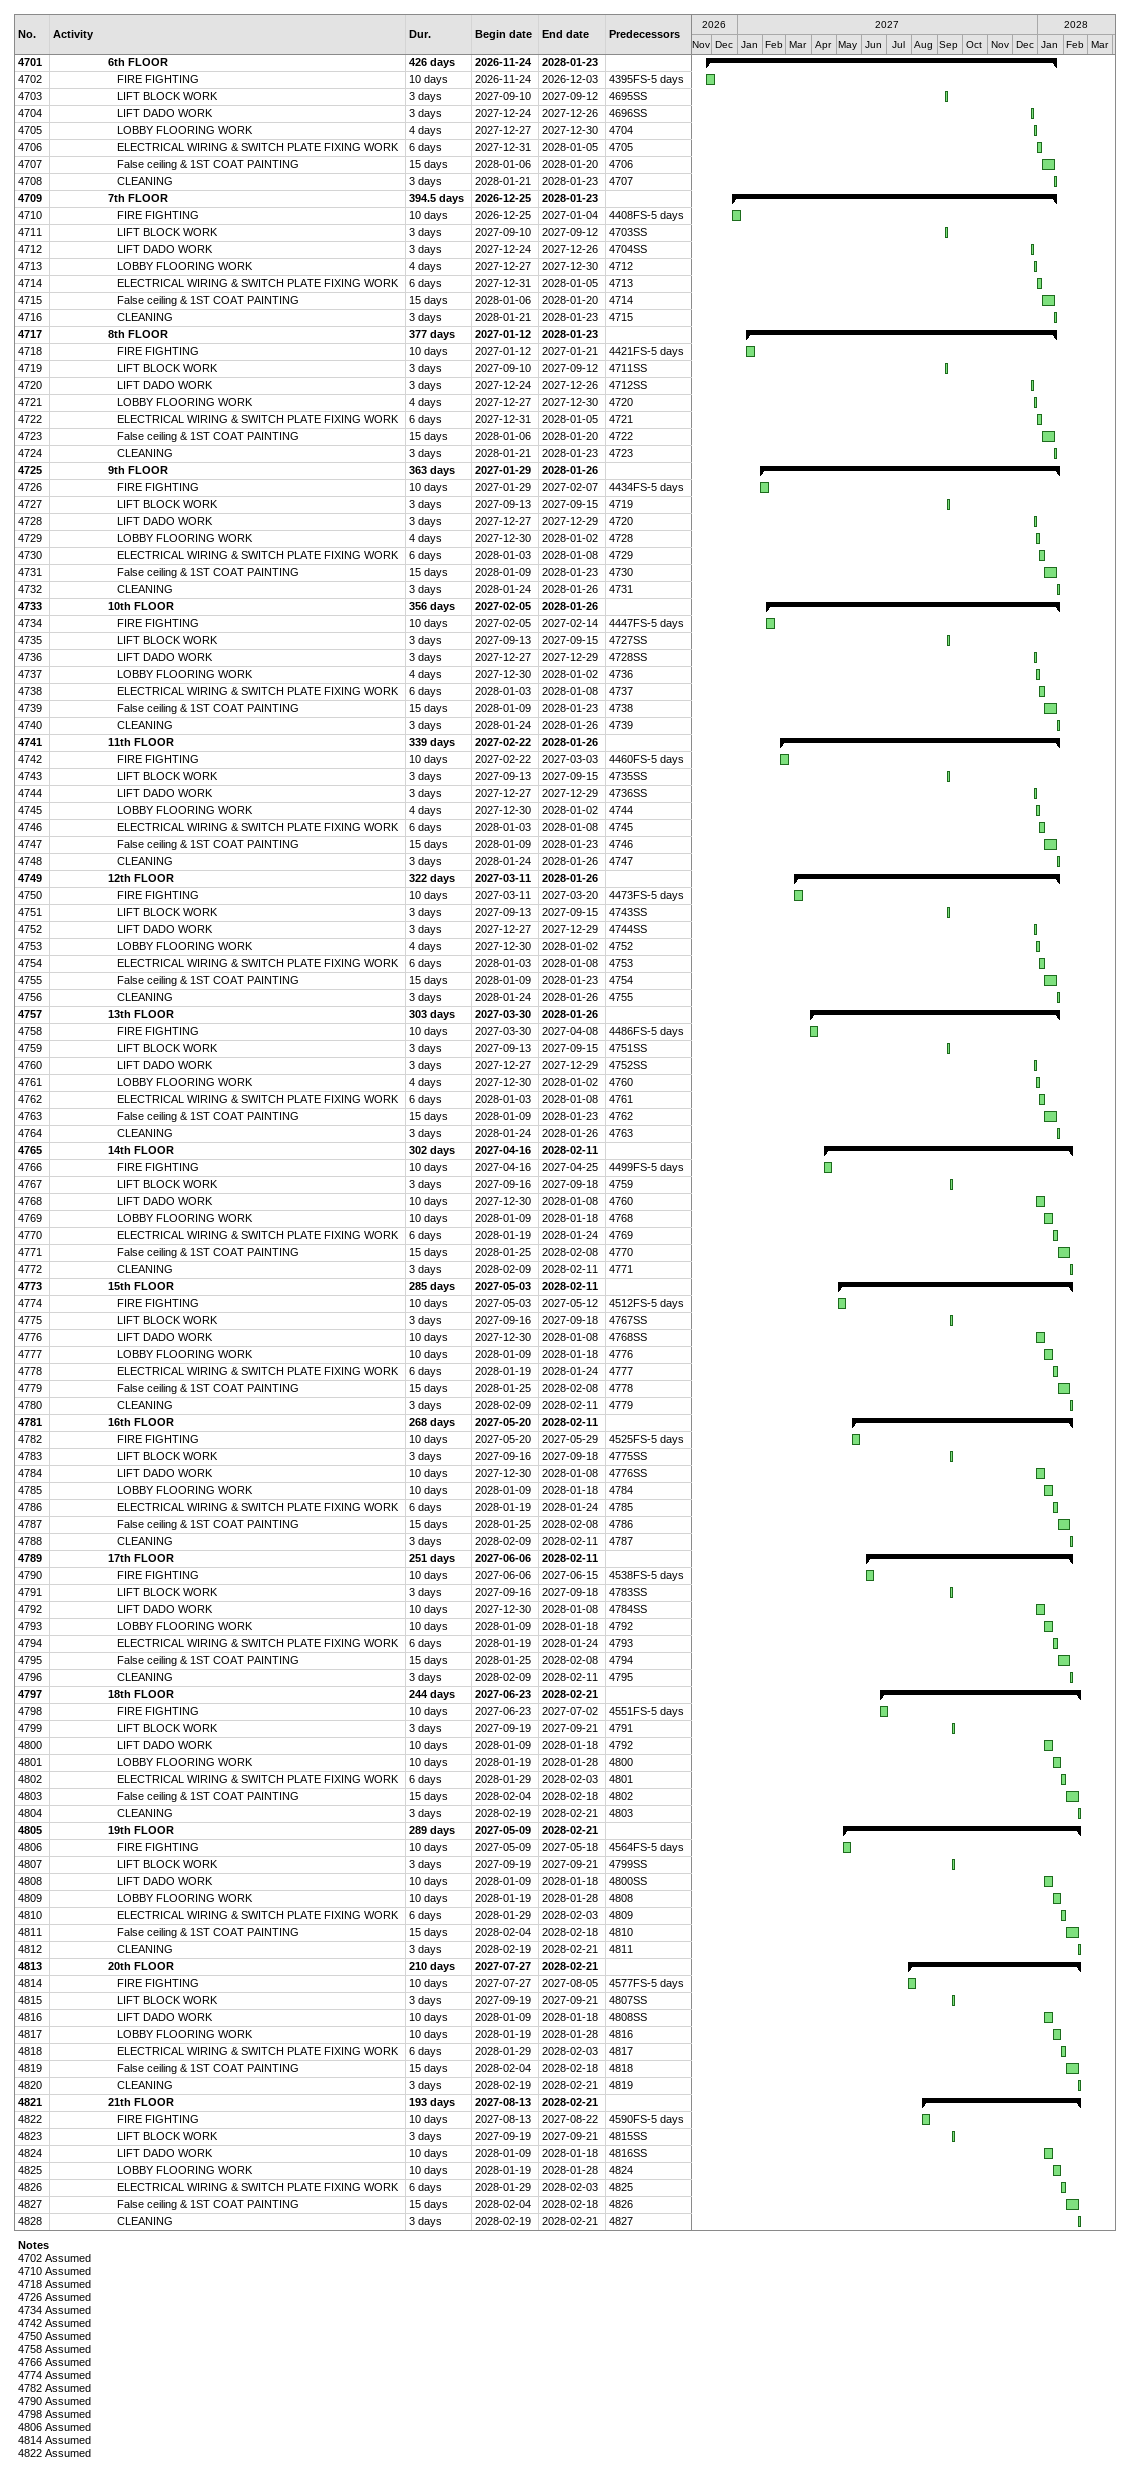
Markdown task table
| ID | Level | Task | Duration | Start | Finish | Predecessors |
|---|---|---|---|---|---|---|
| 4701 | 7 | **6th FLOOR** | 426d | 2026-11-24 | 2028-01-23 |  |
| 4702 | 8 | FIRE FIGHTING | 10d | 2026-11-24 | 2026-12-03 | 4395FS-5d |
| 4703 | 8 | LIFT BLOCK WORK | 3d | 2027-09-10 | 2027-09-12 | 4695SS |
| 4704 | 8 | LIFT DADO WORK | 3d | 2027-12-24 | 2027-12-26 | 4696SS |
| 4705 | 8 | LOBBY FLOORING WORK | 4d | 2027-12-27 | 2027-12-30 | 4704 |
| 4706 | 8 | ELECTRICAL WIRING & SWITCH PLATE FIXING WORK | 6d | 2027-12-31 | 2028-01-05 | 4705 |
| 4707 | 8 | False ceiling & 1ST COAT PAINTING | 15d | 2028-01-06 | 2028-01-20 | 4706 |
| 4708 | 8 | CLEANING | 3d | 2028-01-21 | 2028-01-23 | 4707 |
| 4709 | 7 | **7th FLOOR** | 394.5d | 2026-12-25 | 2028-01-23 |  |
| 4710 | 8 | FIRE FIGHTING | 10d | 2026-12-25 | 2027-01-04 | 4408FS-5d |
| 4711 | 8 | LIFT BLOCK WORK | 3d | 2027-09-10 | 2027-09-12 | 4703SS |
| 4712 | 8 | LIFT DADO WORK | 3d | 2027-12-24 | 2027-12-26 | 4704SS |
| 4713 | 8 | LOBBY FLOORING WORK | 4d | 2027-12-27 | 2027-12-30 | 4712 |
| 4714 | 8 | ELECTRICAL WIRING & SWITCH PLATE FIXING WORK | 6d | 2027-12-31 | 2028-01-05 | 4713 |
| 4715 | 8 | False ceiling & 1ST COAT PAINTING | 15d | 2028-01-06 | 2028-01-20 | 4714 |
| 4716 | 8 | CLEANING | 3d | 2028-01-21 | 2028-01-23 | 4715 |
| 4717 | 7 | **8th FLOOR** | 377d | 2027-01-12 | 2028-01-23 |  |
| 4718 | 8 | FIRE FIGHTING | 10d | 2027-01-12 | 2027-01-21 | 4421FS-5d |
| 4719 | 8 | LIFT BLOCK WORK | 3d | 2027-09-10 | 2027-09-12 | 4711SS |
| 4720 | 8 | LIFT DADO WORK | 3d | 2027-12-24 | 2027-12-26 | 4712SS |
| 4721 | 8 | LOBBY FLOORING WORK | 4d | 2027-12-27 | 2027-12-30 | 4720 |
| 4722 | 8 | ELECTRICAL WIRING & SWITCH PLATE FIXING WORK | 6d | 2027-12-31 | 2028-01-05 | 4721 |
| 4723 | 8 | False ceiling & 1ST COAT PAINTING | 15d | 2028-01-06 | 2028-01-20 | 4722 |
| 4724 | 8 | CLEANING | 3d | 2028-01-21 | 2028-01-23 | 4723 |
| 4725 | 7 | **9th FLOOR** | 363d | 2027-01-29 | 2028-01-26 |  |
| 4726 | 8 | FIRE FIGHTING | 10d | 2027-01-29 | 2027-02-07 | 4434FS-5d |
| 4727 | 8 | LIFT BLOCK WORK | 3d | 2027-09-13 | 2027-09-15 | 4719 |
| 4728 | 8 | LIFT DADO WORK | 3d | 2027-12-27 | 2027-12-29 | 4720 |
| 4729 | 8 | LOBBY FLOORING WORK | 4d | 2027-12-30 | 2028-01-02 | 4728 |
| 4730 | 8 | ELECTRICAL WIRING & SWITCH PLATE FIXING WORK | 6d | 2028-01-03 | 2028-01-08 | 4729 |
| 4731 | 8 | False ceiling & 1ST COAT PAINTING | 15d | 2028-01-09 | 2028-01-23 | 4730 |
| 4732 | 8 | CLEANING | 3d | 2028-01-24 | 2028-01-26 | 4731 |
| 4733 | 7 | **10th FLOOR** | 356d | 2027-02-05 | 2028-01-26 |  |
| 4734 | 8 | FIRE FIGHTING | 10d | 2027-02-05 | 2027-02-14 | 4447FS-5d |
| 4735 | 8 | LIFT BLOCK WORK | 3d | 2027-09-13 | 2027-09-15 | 4727SS |
| 4736 | 8 | LIFT DADO WORK | 3d | 2027-12-27 | 2027-12-29 | 4728SS |
| 4737 | 8 | LOBBY FLOORING WORK | 4d | 2027-12-30 | 2028-01-02 | 4736 |
| 4738 | 8 | ELECTRICAL WIRING & SWITCH PLATE FIXING WORK | 6d | 2028-01-03 | 2028-01-08 | 4737 |
| 4739 | 8 | False ceiling & 1ST COAT PAINTING | 15d | 2028-01-09 | 2028-01-23 | 4738 |
| 4740 | 8 | CLEANING | 3d | 2028-01-24 | 2028-01-26 | 4739 |
| 4741 | 7 | **11th FLOOR** | 339d | 2027-02-22 | 2028-01-26 |  |
| 4742 | 8 | FIRE FIGHTING | 10d | 2027-02-22 | 2027-03-03 | 4460FS-5d |
| 4743 | 8 | LIFT BLOCK WORK | 3d | 2027-09-13 | 2027-09-15 | 4735SS |
| 4744 | 8 | LIFT DADO WORK | 3d | 2027-12-27 | 2027-12-29 | 4736SS |
| 4745 | 8 | LOBBY FLOORING WORK | 4d | 2027-12-30 | 2028-01-02 | 4744 |
| 4746 | 8 | ELECTRICAL WIRING & SWITCH PLATE FIXING WORK | 6d | 2028-01-03 | 2028-01-08 | 4745 |
| 4747 | 8 | False ceiling & 1ST COAT PAINTING | 15d | 2028-01-09 | 2028-01-23 | 4746 |
| 4748 | 8 | CLEANING | 3d | 2028-01-24 | 2028-01-26 | 4747 |
| 4749 | 7 | **12th FLOOR** | 322d | 2027-03-11 | 2028-01-26 |  |
| 4750 | 8 | FIRE FIGHTING | 10d | 2027-03-11 | 2027-03-20 | 4473FS-5d |
| 4751 | 8 | LIFT BLOCK WORK | 3d | 2027-09-13 | 2027-09-15 | 4743SS |
| 4752 | 8 | LIFT DADO WORK | 3d | 2027-12-27 | 2027-12-29 | 4744SS |
| 4753 | 8 | LOBBY FLOORING WORK | 4d | 2027-12-30 | 2028-01-02 | 4752 |
| 4754 | 8 | ELECTRICAL WIRING & SWITCH PLATE FIXING WORK | 6d | 2028-01-03 | 2028-01-08 | 4753 |
| 4755 | 8 | False ceiling & 1ST COAT PAINTING | 15d | 2028-01-09 | 2028-01-23 | 4754 |
| 4756 | 8 | CLEANING | 3d | 2028-01-24 | 2028-01-26 | 4755 |
| 4757 | 7 | **13th FLOOR** | 303d | 2027-03-30 | 2028-01-26 |  |
| 4758 | 8 | FIRE FIGHTING | 10d | 2027-03-30 | 2027-04-08 | 4486FS-5d |
| 4759 | 8 | LIFT BLOCK WORK | 3d | 2027-09-13 | 2027-09-15 | 4751SS |
| 4760 | 8 | LIFT DADO WORK | 3d | 2027-12-27 | 2027-12-29 | 4752SS |
| 4761 | 8 | LOBBY FLOORING WORK | 4d | 2027-12-30 | 2028-01-02 | 4760 |
| 4762 | 8 | ELECTRICAL WIRING & SWITCH PLATE FIXING WORK | 6d | 2028-01-03 | 2028-01-08 | 4761 |
| 4763 | 8 | False ceiling & 1ST COAT PAINTING | 15d | 2028-01-09 | 2028-01-23 | 4762 |
| 4764 | 8 | CLEANING | 3d | 2028-01-24 | 2028-01-26 | 4763 |
| 4765 | 7 | **14th FLOOR** | 302d | 2027-04-16 | 2028-02-11 |  |
| 4766 | 8 | FIRE FIGHTING | 10d | 2027-04-16 | 2027-04-25 | 4499FS-5d |
| 4767 | 8 | LIFT BLOCK WORK | 3d | 2027-09-16 | 2027-09-18 | 4759 |
| 4768 | 8 | LIFT DADO WORK | 10d | 2027-12-30 | 2028-01-08 | 4760 |
| 4769 | 8 | LOBBY FLOORING WORK | 10d | 2028-01-09 | 2028-01-18 | 4768 |
| 4770 | 8 | ELECTRICAL WIRING & SWITCH PLATE FIXING WORK | 6d | 2028-01-19 | 2028-01-24 | 4769 |
| 4771 | 8 | False ceiling & 1ST COAT PAINTING | 15d | 2028-01-25 | 2028-02-08 | 4770 |
| 4772 | 8 | CLEANING | 3d | 2028-02-09 | 2028-02-11 | 4771 |
| 4773 | 7 | **15th FLOOR** | 285d | 2027-05-03 | 2028-02-11 |  |
| 4774 | 8 | FIRE FIGHTING | 10d | 2027-05-03 | 2027-05-12 | 4512FS-5d |
| 4775 | 8 | LIFT BLOCK WORK | 3d | 2027-09-16 | 2027-09-18 | 4767SS |
| 4776 | 8 | LIFT DADO WORK | 10d | 2027-12-30 | 2028-01-08 | 4768SS |
| 4777 | 8 | LOBBY FLOORING WORK | 10d | 2028-01-09 | 2028-01-18 | 4776 |
| 4778 | 8 | ELECTRICAL WIRING & SWITCH PLATE FIXING WORK | 6d | 2028-01-19 | 2028-01-24 | 4777 |
| 4779 | 8 | False ceiling & 1ST COAT PAINTING | 15d | 2028-01-25 | 2028-02-08 | 4778 |
| 4780 | 8 | CLEANING | 3d | 2028-02-09 | 2028-02-11 | 4779 |
| 4781 | 7 | **16th FLOOR** | 268d | 2027-05-20 | 2028-02-11 |  |
| 4782 | 8 | FIRE FIGHTING | 10d | 2027-05-20 | 2027-05-29 | 4525FS-5d |
| 4783 | 8 | LIFT BLOCK WORK | 3d | 2027-09-16 | 2027-09-18 | 4775SS |
| 4784 | 8 | LIFT DADO WORK | 10d | 2027-12-30 | 2028-01-08 | 4776SS |
| 4785 | 8 | LOBBY FLOORING WORK | 10d | 2028-01-09 | 2028-01-18 | 4784 |
| 4786 | 8 | ELECTRICAL WIRING & SWITCH PLATE FIXING WORK | 6d | 2028-01-19 | 2028-01-24 | 4785 |
| 4787 | 8 | False ceiling & 1ST COAT PAINTING | 15d | 2028-01-25 | 2028-02-08 | 4786 |
| 4788 | 8 | CLEANING | 3d | 2028-02-09 | 2028-02-11 | 4787 |
| 4789 | 7 | **17th FLOOR** | 251d | 2027-06-06 | 2028-02-11 |  |
| 4790 | 8 | FIRE FIGHTING | 10d | 2027-06-06 | 2027-06-15 | 4538FS-5d |
| 4791 | 8 | LIFT BLOCK WORK | 3d | 2027-09-16 | 2027-09-18 | 4783SS |
| 4792 | 8 | LIFT DADO WORK | 10d | 2027-12-30 | 2028-01-08 | 4784SS |
| 4793 | 8 | LOBBY FLOORING WORK | 10d | 2028-01-09 | 2028-01-18 | 4792 |
| 4794 | 8 | ELECTRICAL WIRING & SWITCH PLATE FIXING WORK | 6d | 2028-01-19 | 2028-01-24 | 4793 |
| 4795 | 8 | False ceiling & 1ST COAT PAINTING | 15d | 2028-01-25 | 2028-02-08 | 4794 |
| 4796 | 8 | CLEANING | 3d | 2028-02-09 | 2028-02-11 | 4795 |
| 4797 | 7 | **18th FLOOR** | 244d | 2027-06-23 | 2028-02-21 |  |
| 4798 | 8 | FIRE FIGHTING | 10d | 2027-06-23 | 2027-07-02 | 4551FS-5d |
| 4799 | 8 | LIFT BLOCK WORK | 3d | 2027-09-19 | 2027-09-21 | 4791 |
| 4800 | 8 | LIFT DADO WORK | 10d | 2028-01-09 | 2028-01-18 | 4792 |
| 4801 | 8 | LOBBY FLOORING WORK | 10d | 2028-01-19 | 2028-01-28 | 4800 |
| 4802 | 8 | ELECTRICAL WIRING & SWITCH PLATE FIXING WORK | 6d | 2028-01-29 | 2028-02-03 | 4801 |
| 4803 | 8 | False ceiling & 1ST COAT PAINTING | 15d | 2028-02-04 | 2028-02-18 | 4802 |
| 4804 | 8 | CLEANING | 3d | 2028-02-19 | 2028-02-21 | 4803 |
| 4805 | 7 | **19th FLOOR** | 289d | 2027-05-09 | 2028-02-21 |  |
| 4806 | 8 | FIRE FIGHTING | 10d | 2027-05-09 | 2027-05-18 | 4564FS-5d |
| 4807 | 8 | LIFT BLOCK WORK | 3d | 2027-09-19 | 2027-09-21 | 4799SS |
| 4808 | 8 | LIFT DADO WORK | 10d | 2028-01-09 | 2028-01-18 | 4800SS |
| 4809 | 8 | LOBBY FLOORING WORK | 10d | 2028-01-19 | 2028-01-28 | 4808 |
| 4810 | 8 | ELECTRICAL WIRING & SWITCH PLATE FIXING WORK | 6d | 2028-01-29 | 2028-02-03 | 4809 |
| 4811 | 8 | False ceiling & 1ST COAT PAINTING | 15d | 2028-02-04 | 2028-02-18 | 4810 |
| 4812 | 8 | CLEANING | 3d | 2028-02-19 | 2028-02-21 | 4811 |
| 4813 | 7 | **20th FLOOR** | 210d | 2027-07-27 | 2028-02-21 |  |
| 4814 | 8 | FIRE FIGHTING | 10d | 2027-07-27 | 2027-08-05 | 4577FS-5d |
| 4815 | 8 | LIFT BLOCK WORK | 3d | 2027-09-19 | 2027-09-21 | 4807SS |
| 4816 | 8 | LIFT DADO WORK | 10d | 2028-01-09 | 2028-01-18 | 4808SS |
| 4817 | 8 | LOBBY FLOORING WORK | 10d | 2028-01-19 | 2028-01-28 | 4816 |
| 4818 | 8 | ELECTRICAL WIRING & SWITCH PLATE FIXING WORK | 6d | 2028-01-29 | 2028-02-03 | 4817 |
| 4819 | 8 | False ceiling & 1ST COAT PAINTING | 15d | 2028-02-04 | 2028-02-18 | 4818 |
| 4820 | 8 | CLEANING | 3d | 2028-02-19 | 2028-02-21 | 4819 |
| 4821 | 7 | **21th FLOOR** | 193d | 2027-08-13 | 2028-02-21 |  |
| 4822 | 8 | FIRE FIGHTING | 10d | 2027-08-13 | 2027-08-22 | 4590FS-5d |
| 4823 | 8 | LIFT BLOCK WORK | 3d | 2027-09-19 | 2027-09-21 | 4815SS |
| 4824 | 8 | LIFT DADO WORK | 10d | 2028-01-09 | 2028-01-18 | 4816SS |
| 4825 | 8 | LOBBY FLOORING WORK | 10d | 2028-01-19 | 2028-01-28 | 4824 |
| 4826 | 8 | ELECTRICAL WIRING & SWITCH PLATE FIXING WORK | 6d | 2028-01-29 | 2028-02-03 | 4825 |
| 4827 | 8 | False ceiling & 1ST COAT PAINTING | 15d | 2028-02-04 | 2028-02-18 | 4826 |
| 4828 | 8 | CLEANING | 3d | 2028-02-19 | 2028-02-21 | 4827 |

Notes
- 4702: Assumed
- 4710: Assumed
- 4718: Assumed
- 4726: Assumed
- 4734: Assumed
- 4742: Assumed
- 4750: Assumed
- 4758: Assumed
- 4766: Assumed
- 4774: Assumed
- 4782: Assumed
- 4790: Assumed
- 4798: Assumed
- 4806: Assumed
- 4814: Assumed
- 4822: Assumed
